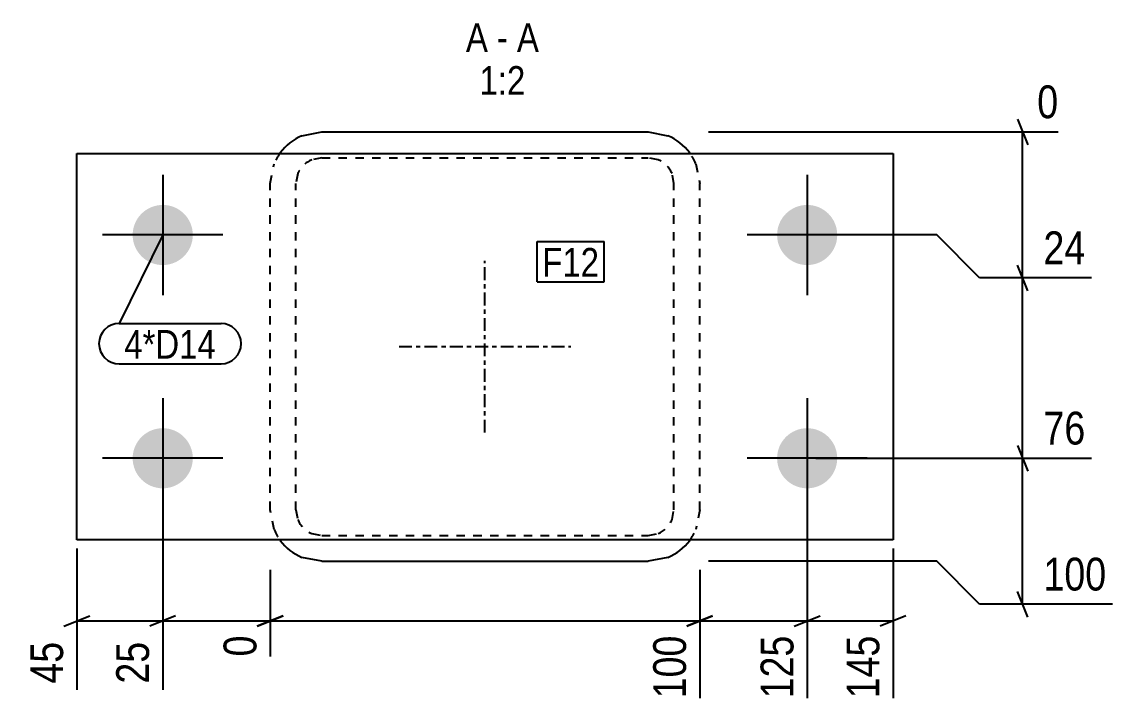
# Model space of a CAD drawing. Header units: millimetres. Extents: x 23 to 43451, y 3 to 765.
# Drawn here: x 13452.4 to 13706.4, y 3.2 to 162.4 of the extents above; entities that cross this region are included whole.
import ezdxf

# ---------------------------------------------------------------- set-up
doc = ezdxf.new("R2010")
doc.units = ezdxf.units.MM
doc.linetypes.add('DXK_LINE_DOT2', pattern=[3.9198, 1.9599, -1.9599])
doc.linetypes.add('DXK_LINE_DOT3', pattern=[5.9187, 2.979, -0.9799, 0.9799, -0.9799])
for name, color, linetype in [('MÅLSÆTNING', 7, 'Continuous'), ('STÅL', 7, 'Continuous'), ('TEKST', 7, 'Continuous')]:
    doc.layers.add(name, color=color, linetype=linetype)
doc.styles.add('Arial Narrow', font='ARIALN.TTF', dxfattribs={"height": 0.2})

msp = doc.modelspace()

# ---------------------------------------------------------------- hatches: boundary and pattern name
at = {"layer": 'STÅL', "linetype": 'Continuous'}
for points in [[(13485.21, 105.71, -1), (13485.21, 119.71, -1)], [(13635.21, 105.71, -1), (13635.21, 119.71, -1)], [(13485.21, 53.71, -1), (13485.21, 67.71, -1)], [(13635.21, 53.71, -1), (13635.21, 67.71, -1)]]:
    msp.add_hatch(color=96, dxfattribs=at).paths.add_polyline_path(points)

# ---------------------------------------------------------------- linework, layer by layer
at = {"layer": 'MÅLSÆTNING', "color": 7, "linetype": 'Continuous'}
for p, q in [((13684.16, 139.71), (13686.56, 133.71)), ((13612.21, 136.71), (13693.63, 136.71)), ((13685.36, 102.71), (13685.36, 136.71)), ((13665.36, 112.71), (13637.21, 112.71)), ((13665.36, 112.71), (13637.21, 112.71)), ((13675.36, 102.71), (13665.36, 112.71)), ((13675.36, 102.71), (13665.36, 112.71)), ((13686.56, 99.71), (13684.16, 105.71)), ((13686.56, 99.71), (13684.16, 105.71)), ((13701.42, 102.71), (13675.36, 102.71)), ((13701.42, 102.71), (13675.36, 102.71)), ((13685.36, 60.71), (13685.36, 102.71)), ((13684.16, 63.71), (13686.56, 57.71)), ((13684.16, 63.71), (13686.56, 57.71)), ((13485.21, 58.71), (13485.21, 6.76)), ((13485.21, 58.71), (13485.21, 6.76)), ((13635.21, 58.71), (13635.21, 4.8)), ((13635.21, 58.71), (13635.21, 4.8)), ((13637.21, 60.71), (13701.42, 60.71)), ((13637.21, 60.71), (13701.42, 60.71)), ((13685.36, 26.71), (13685.36, 60.71)), ((13465.21, 39.71), (13465.21, 6.76)), ((13655.21, 39.71), (13655.21, 4.8)), ((13665.36, 36.71), (13612.21, 36.71)), ((13675.36, 26.71), (13665.36, 36.71)), ((13510.21, 34.71), (13510.21, 14.55)), ((13510.21, 34.71), (13510.21, 14.55)), ((13610.21, 34.71), (13610.21, 4.8)), ((13610.21, 34.71), (13610.21, 4.8)), ((13686.56, 23.71), (13684.16, 29.71)), ((13706.3, 26.71), (13675.36, 26.71)), ((13462.21, 21.63), (13468.21, 24.03)), ((13488.21, 24.03), (13482.21, 21.63)), ((13488.21, 24.03), (13482.21, 21.63)), ((13513.21, 24.03), (13507.21, 21.63)), ((13507.21, 21.63), (13513.21, 24.03)), ((13613.21, 24.03), (13607.21, 21.63)), ((13607.21, 21.63), (13613.21, 24.03)), ((13632.21, 21.63), (13638.21, 24.03)), ((13632.21, 21.63), (13638.21, 24.03)), ((13658.21, 24.03), (13652.21, 21.63)), ((13465.21, 22.83), (13485.21, 22.83)), ((13485.21, 22.83), (13510.21, 22.83)), ((13510.21, 22.83), (13610.21, 22.83)), ((13610.21, 22.83), (13635.21, 22.83)), ((13635.21, 22.83), (13655.21, 22.83))]:
    msp.add_line(p, q, dxfattribs=at)
at = {"layer": 'STÅL', "color": 2, "linetype": 'Continuous'}
for p, q in [((13517.62, 135.8), (13522.21, 136.71)), ((13522.21, 136.71), (13598.21, 136.71)), ((13598.21, 136.71), (13602.8, 135.8)), ((13465.21, 41.71), (13465.21, 131.71)), ((13465.21, 131.71), (13655.21, 131.71)), ((13655.21, 131.71), (13655.21, 41.71)), ((13655.21, 41.71), (13465.21, 41.71)), ((13522.21, 36.71), (13517.62, 37.62)), ((13522.21, 36.71), (13598.21, 36.71)), ((13602.8, 37.62), (13598.21, 36.71))]:
    msp.add_line(p, q, dxfattribs=at)
at = {"layer": 'STÅL', "color": 7, "linetype": 'DXK_LINE_DOT2'}
for p, q in [((13522.21, 130.71), (13519.91, 130.25)), ((13522.21, 130.71), (13598.21, 130.71)), ((13600.51, 130.25), (13598.21, 130.71)), ((13510.21, 124.71), (13511.12, 129.3)), ((13609.3, 129.3), (13610.21, 124.71)), ((13510.21, 48.71), (13510.21, 124.71)), ((13516.67, 127.01), (13516.21, 124.71)), ((13516.21, 48.71), (13516.21, 124.71)), ((13604.21, 124.71), (13603.75, 127.01)), ((13604.21, 48.71), (13604.21, 124.71)), ((13610.21, 48.71), (13610.21, 124.71)), ((13511.12, 44.12), (13510.21, 48.71)), ((13516.21, 48.71), (13516.67, 46.41)), ((13603.75, 46.41), (13604.21, 48.71)), ((13610.21, 48.71), (13609.3, 44.12)), ((13519.91, 43.17), (13522.21, 42.71)), ((13522.21, 42.71), (13598.21, 42.71)), ((13598.21, 42.71), (13600.51, 43.17))]:
    msp.add_line(p, q, dxfattribs=at)
at = {"layer": 'STÅL', "color": 96, "linetype": 'Continuous'}
for p, q in [((13485.21, 126.71), (13485.21, 98.71)), ((13635.21, 126.71), (13635.21, 98.71)), ((13499.21, 112.71), (13471.21, 112.71)), ((13649.21, 112.71), (13621.21, 112.71)), ((13485.21, 74.71), (13485.21, 46.71)), ((13635.21, 74.71), (13635.21, 46.71)), ((13499.21, 60.71), (13471.21, 60.71)), ((13649.21, 60.71), (13621.21, 60.71))]:
    msp.add_line(p, q, dxfattribs=at)
at = {"layer": 'STÅL', "color": 7, "linetype": 'DXK_LINE_DOT3'}
for p, q in [((13560.21, 66.71), (13560.21, 106.71)), ((13540.21, 86.71), (13580.21, 86.71))]:
    msp.add_line(p, q, dxfattribs=at)
at = {"layer": 'STÅL', "color": 2, "linetype": 'Continuous'}
for centre, start, end in [((13522.21, 124.71), 112.5, 143.5514), ((13598.21, 124.71), 36.4486, 67.5), ((13522.21, 48.71), 216.4486, 247.5), ((13598.21, 48.71), 292.5, 323.5514)]:
    msp.add_arc(centre, 12, start, end, dxfattribs=at)
at = {"layer": 'STÅL', "color": 7, "linetype": 'DXK_LINE_DOT2'}
for centre, radius, start, end in [((13522.21, 124.71), 12, 143.5514, 157.5), ((13522.21, 124.71), 6, 112.5, 157.5), ((13598.21, 124.71), 6, 22.5, 67.5), ((13598.21, 124.71), 12, 22.5, 36.4486), ((13522.21, 48.71), 6, 202.5, 247.5), ((13598.21, 48.71), 6, 292.5, 337.5), ((13522.21, 48.71), 12, 202.5, 216.4486), ((13598.21, 48.71), 12, 323.5514, 337.5)]:
    msp.add_arc(centre, radius, start, end, dxfattribs=at)

# ---------------------------------------------------------------- wipeouts: each hides what was drawn before it
at = {"color": 0, "linetype": 'Continuous'}
for points, layer in [([(13701.56, 104.31), (13701.56, 115.51), (13688.61, 115.51), (13688.61, 104.31)], 'MÅLSÆTNING'), ([(13701.56, 62.31), (13701.56, 73.51), (13688.61, 73.51), (13688.61, 62.31)], 'MÅLSÆTNING'), ([(13706.44, 28.31), (13706.44, 39.51), (13688.61, 39.51), (13688.61, 28.31)], 'MÅLSÆTNING'), ([(13463.61, 19.57), (13452.41, 19.57), (13452.41, 6.62), (13463.61, 6.62)], 'MÅLSÆTNING'), ([(13483.61, 19.57), (13472.41, 19.57), (13472.41, 6.62), (13483.61, 6.62)], 'MÅLSÆTNING'), ([(13560.91, 155.36), (13560.91, 162.36), (13555.79, 162.36), (13555.79, 155.36)], 'TEKST'), ([(13565.56, 155.36), (13565.56, 162.36), (13563.01, 162.36), (13563.01, 155.36)], 'TEKST'), ([(13572.77, 155.36), (13572.77, 162.36), (13567.66, 162.36), (13567.66, 155.36)], 'TEKST'), ([(13569.61, 145.36), (13569.61, 152.36), (13558.95, 152.36), (13558.95, 145.36)], 'TEKST')]:
    msp.add_wipeout(points, dxfattribs=at).dxf.layer = layer
at = {"color": 0}
for points in [[(13586.78, 103.01), (13586.78, 110.01), (13573.56, 110.01), (13573.56, 103.01)], [(13497.58, 83.91), (13497.58, 90.91), (13476.27, 90.91), (13476.27, 83.91)]]:
    msp.add_wipeout(points, dxfattribs=at).dxf.layer = 'TEKST'

# ---------------------------------------------------------------- next in the draw order: texts
at = {"layer": 'MÅLSÆTNING', "color": 3, "linetype": 'Continuous', "style": 'Arial Narrow'}
for s, p in [('24', (13690.21, 105.91)), ('76', (13690.21, 63.91)), ('100', (13690.21, 29.91))]:
    msp.add_text(s, height=7.635, dxfattribs=at).set_placement(p)
for s, p in [('45', (13462.01, 8.22)), ('25', (13482.01, 8.22))]:
    msp.add_text(s, height=7.635, rotation=90.0002, dxfattribs=at).set_placement(p)
at = {"layer": 'TEKST', "color": 3, "linetype": 'Continuous', "style": 'Arial Narrow'}
for s, height, p in [('A', 6.68, (13555.79, 155.36)), ('A', 6.68, (13567.66, 155.36)), ('-', 6.68, (13563.01, 155.36)), ('1:2', 6.681, (13558.95, 145.36))]:
    msp.add_text(s, height=height, dxfattribs=at).set_placement(p)

# ---------------------------------------------------------------- next in the draw order: wipeouts: each hides what was drawn before it
at = {"color": 0, "linetype": 'Continuous'}
for points in [[(13695.23, 138.31), (13695.23, 149.51), (13687.16, 149.51), (13687.16, 138.31)], [(13508.61, 21.02), (13497.41, 21.02), (13497.41, 12.95), (13508.61, 12.95)], [(13608.61, 21.02), (13597.41, 21.02), (13597.41, 3.2), (13608.61, 3.2)], [(13633.61, 21.02), (13622.41, 21.02), (13622.41, 3.2), (13633.61, 3.2)], [(13653.61, 21.02), (13642.41, 21.02), (13642.41, 3.2), (13653.61, 3.2)]]:
    msp.add_wipeout(points, dxfattribs=at).dxf.layer = 'MÅLSÆTNING'
at = {"color": 0}
for points in [[(13586.78, 103.01), (13586.78, 110.01), (13573.56, 110.01), (13573.56, 103.01)], [(13497.58, 83.91), (13497.58, 90.91), (13476.27, 90.91), (13476.27, 83.91)]]:
    msp.add_wipeout(points, dxfattribs=at).dxf.layer = 'TEKST'

# ---------------------------------------------------------------- next in the draw order: linework, layer by layer
at = {"layer": 'TEKST', "color": 7, "linetype": 'Continuous'}
for p, q in [((13485.21, 112.71), (13475.07, 92.11)), ((13572.36, 111.21), (13587.98, 111.21)), ((13572.36, 101.81), (13572.36, 111.21)), ((13587.98, 101.81), (13587.98, 111.21)), ((13572.36, 101.81), (13587.98, 101.81)), ((13475.07, 92.11), (13498.78, 92.11)), ((13475.07, 82.71), (13498.78, 82.71))]:
    msp.add_line(p, q, dxfattribs=at)
for centre, start, end in [((13475.07, 87.41), 90, 270), ((13498.78, 87.41), 270, 90)]:
    msp.add_arc(centre, 4.7, start, end, dxfattribs=at)

# ---------------------------------------------------------------- next in the draw order: texts
at = {"layer": 'MÅLSÆTNING', "color": 3, "linetype": 'Continuous', "style": 'Arial Narrow'}
msp.add_text('0', height=7.64, dxfattribs=at).set_placement((13688.76, 139.91))
for s, height, p in [('0', 7.64, (13507.01, 14.55)), ('100', 7.635, (13607.01, 4.8)), ('125', 7.635, (13632.01, 4.8)), ('145', 7.635, (13652.01, 4.8))]:
    msp.add_text(s, height=height, rotation=90.0002, dxfattribs=at).set_placement(p)
at = {"layer": 'TEKST', "color": 3, "style": 'Arial Narrow'}
for s, p in [('F12', (13573.56, 103.01)), ('4*D14', (13476.27, 83.91))]:
    msp.add_text(s, height=6.681, dxfattribs=at).set_placement(p)

doc.saveas('drawing.dxf')
